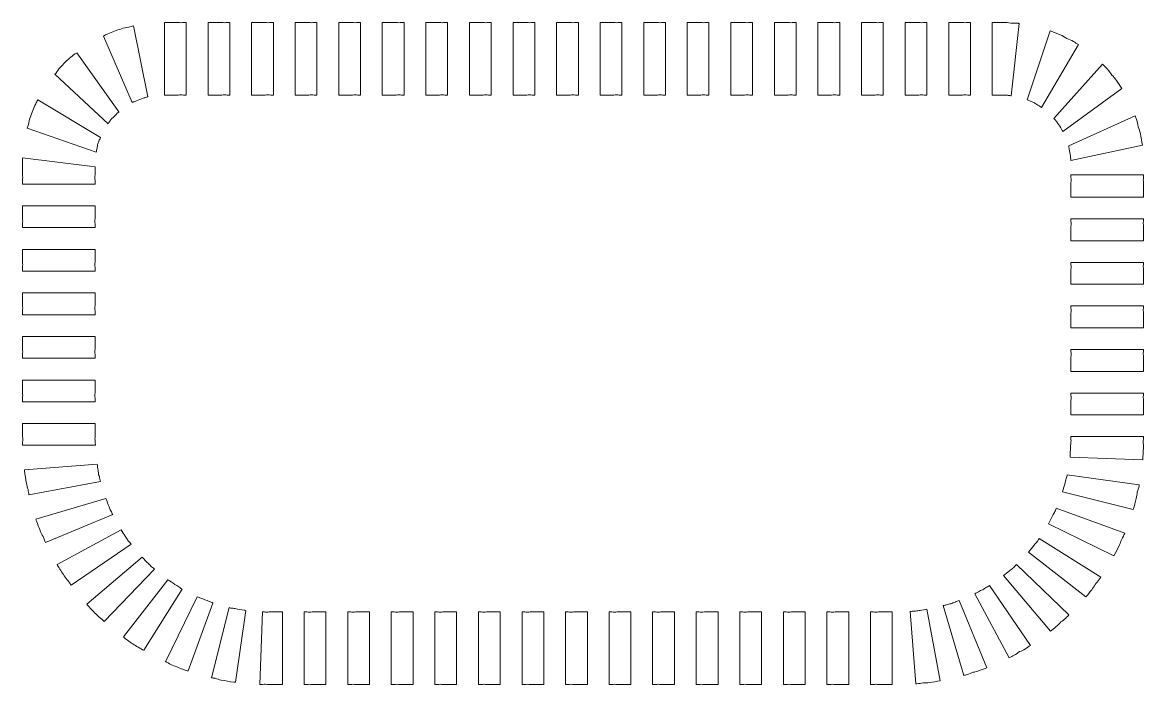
# Model space of a CAD drawing. Header units: millimetres. Extents: x 94 to 203, y 178 to 242.
import ezdxf

# ---------------------------------------------------------------- set-up
doc = ezdxf.new("R2010")
doc.units = ezdxf.units.MM
doc.header["$MEASUREMENT"] = 0
doc.layers.add('Top Dimensions', color=7, linetype='Continuous', lineweight=0)

# ---------------------------------------------------------------- blocks, each defined once
blk = doc.blocks.new('Block_0')
at = {"layer": 'Top Dimensions'}
for points, knots in [([(104.82, 234.33), (104.85, 234.35), (104.88, 234.37), (104.91, 234.39), (105.02, 234.42), (105.13, 234.46), (105.24, 234.51), (105.45, 234.6), (105.66, 234.68), (105.88, 234.75), (105.99, 234.78), (106.1, 234.82), (106.2, 234.87), (106.24, 234.87), (106.28, 234.88), (106.32, 234.88), (106.32, 234.88), (104.93, 241.78), (104.93, 241.78), (104.77, 241.74), (104.62, 241.69), (104.47, 241.63), (104.24, 241.6), (104.01, 241.55), (103.77, 241.48), (103.32, 241.34), (102.87, 241.17), (102.44, 240.99), (102.3, 240.92), (102.16, 240.85), (102.03, 240.77), (102.03, 240.77), (104.82, 234.33), (104.82, 234.33)], [0, 0, 0, 0, 1, 1, 1, 2, 2, 2, 3, 3, 3, 4, 4, 4, 5, 5, 5, 6, 6, 6, 7, 7, 7, 8, 8, 8, 9, 9, 9, 10, 10, 10, 11, 11, 11, 11]), ([(107.94, 235.05), (107.94, 235.05), (107.94, 235.05), (107.95, 235.05), (107.95, 235.05), (109, 235.05), (109, 235.05), (109.18, 235.05), (109.36, 235.06), (109.53, 235.09), (109.7, 235.06), (109.87, 235.05), (110.05, 235.05), (110.05, 235.05), (110.05, 242.1), (110.05, 242.1), (109.87, 242.1), (109.7, 242.09), (109.53, 242.06), (109.36, 242.09), (109.18, 242.1), (109, 242.1), (109, 242.1), (107.95, 242.1), (107.95, 242.1), (107.94, 242.1), (107.94, 242.1), (107.94, 242.1), (107.94, 242.1), (107.94, 235.05), (107.94, 235.05)], [0, 0, 0, 0, 1, 1, 1, 2, 2, 2, 3, 3, 3, 4, 4, 4, 5, 5, 5, 6, 6, 6, 7, 7, 7, 8, 8, 8, 9, 9, 9, 10, 10, 10, 10]), ([(112.16, 235.05), (112.16, 235.05), (112.17, 235.05), (112.17, 235.05), (112.17, 235.05), (113.22, 235.05), (113.22, 235.05), (113.4, 235.05), (113.58, 235.06), (113.75, 235.09), (113.92, 235.06), (114.1, 235.05), (114.27, 235.05), (114.27, 235.05), (114.27, 242.1), (114.27, 242.1), (114.1, 242.1), (113.92, 242.09), (113.75, 242.06), (113.58, 242.09), (113.4, 242.1), (113.22, 242.1), (113.22, 242.1), (112.17, 242.1), (112.17, 242.1), (112.17, 242.1), (112.16, 242.1), (112.16, 242.1), (112.16, 242.1), (112.16, 235.05), (112.16, 235.05)], [0, 0, 0, 0, 1, 1, 1, 2, 2, 2, 3, 3, 3, 4, 4, 4, 5, 5, 5, 6, 6, 6, 7, 7, 7, 8, 8, 8, 9, 9, 9, 10, 10, 10, 10]), ([(116.38, 235.05), (116.39, 235.05), (116.39, 235.05), (116.39, 235.05), (116.39, 235.05), (117.44, 235.05), (117.44, 235.05), (117.62, 235.05), (117.8, 235.06), (117.97, 235.09), (118.14, 235.06), (118.32, 235.05), (118.5, 235.05), (118.5, 235.05), (118.5, 242.1), (118.5, 242.1), (118.32, 242.1), (118.14, 242.09), (117.97, 242.06), (117.8, 242.09), (117.62, 242.1), (117.44, 242.1), (117.44, 242.1), (116.39, 242.1), (116.39, 242.1), (116.39, 242.1), (116.39, 242.1), (116.38, 242.1), (116.38, 242.1), (116.38, 235.05), (116.38, 235.05)], [0, 0, 0, 0, 1, 1, 1, 2, 2, 2, 3, 3, 3, 4, 4, 4, 5, 5, 5, 6, 6, 6, 7, 7, 7, 8, 8, 8, 9, 9, 9, 10, 10, 10, 10]), ([(120.61, 235.05), (120.61, 235.05), (120.61, 235.05), (120.61, 235.05), (120.61, 235.05), (121.67, 235.05), (121.67, 235.05), (121.85, 235.05), (122.02, 235.06), (122.19, 235.09), (122.36, 235.06), (122.54, 235.05), (122.72, 235.05), (122.72, 235.05), (122.72, 242.1), (122.72, 242.1), (122.54, 242.1), (122.36, 242.09), (122.19, 242.06), (122.02, 242.09), (121.85, 242.1), (121.67, 242.1), (121.67, 242.1), (120.61, 242.1), (120.61, 242.1), (120.61, 242.1), (120.61, 242.1), (120.61, 242.1), (120.61, 242.1), (120.61, 235.05), (120.61, 235.05)], [0, 0, 0, 0, 1, 1, 1, 2, 2, 2, 3, 3, 3, 4, 4, 4, 5, 5, 5, 6, 6, 6, 7, 7, 7, 8, 8, 8, 9, 9, 9, 10, 10, 10, 10]), ([(124.83, 235.05), (124.83, 235.05), (124.83, 235.05), (124.83, 235.05), (124.83, 235.05), (125.89, 235.05), (125.89, 235.05), (126.07, 235.05), (126.24, 235.06), (126.42, 235.09), (126.59, 235.06), (126.76, 235.05), (126.94, 235.05), (126.94, 235.05), (126.94, 242.1), (126.94, 242.1), (126.76, 242.1), (126.59, 242.09), (126.42, 242.06), (126.24, 242.09), (126.07, 242.1), (125.89, 242.1), (125.89, 242.1), (124.83, 242.1), (124.83, 242.1), (124.83, 242.1), (124.83, 242.1), (124.83, 242.1), (124.83, 242.1), (124.83, 235.05), (124.83, 235.05)], [0, 0, 0, 0, 1, 1, 1, 2, 2, 2, 3, 3, 3, 4, 4, 4, 5, 5, 5, 6, 6, 6, 7, 7, 7, 8, 8, 8, 9, 9, 9, 10, 10, 10, 10]), ([(129.05, 235.05), (129.05, 235.05), (129.05, 235.05), (129.06, 235.05), (129.06, 235.05), (130.11, 235.05), (130.11, 235.05), (130.29, 235.05), (130.47, 235.06), (130.64, 235.09), (130.81, 235.06), (130.98, 235.05), (131.16, 235.05), (131.16, 235.05), (131.16, 242.1), (131.16, 242.1), (130.98, 242.1), (130.81, 242.09), (130.64, 242.06), (130.47, 242.09), (130.29, 242.1), (130.11, 242.1), (130.11, 242.1), (129.06, 242.1), (129.06, 242.1), (129.05, 242.1), (129.05, 242.1), (129.05, 242.1), (129.05, 242.1), (129.05, 235.05), (129.05, 235.05)], [0, 0, 0, 0, 1, 1, 1, 2, 2, 2, 3, 3, 3, 4, 4, 4, 5, 5, 5, 6, 6, 6, 7, 7, 7, 8, 8, 8, 9, 9, 9, 10, 10, 10, 10]), ([(133.27, 235.05), (133.27, 235.05), (133.28, 235.05), (133.28, 235.05), (133.28, 235.05), (134.33, 235.05), (134.33, 235.05), (134.51, 235.05), (134.69, 235.06), (134.86, 235.09), (135.03, 235.06), (135.21, 235.05), (135.38, 235.05), (135.38, 235.05), (135.38, 242.1), (135.38, 242.1), (135.21, 242.1), (135.03, 242.09), (134.86, 242.06), (134.69, 242.09), (134.51, 242.1), (134.33, 242.1), (134.33, 242.1), (133.28, 242.1), (133.28, 242.1), (133.28, 242.1), (133.27, 242.1), (133.27, 242.1), (133.27, 242.1), (133.27, 235.05), (133.27, 235.05)], [0, 0, 0, 0, 1, 1, 1, 2, 2, 2, 3, 3, 3, 4, 4, 4, 5, 5, 5, 6, 6, 6, 7, 7, 7, 8, 8, 8, 9, 9, 9, 10, 10, 10, 10]), ([(137.49, 235.05), (137.5, 235.05), (137.5, 235.05), (137.5, 235.05), (137.5, 235.05), (138.55, 235.05), (138.55, 235.05), (138.73, 235.05), (138.91, 235.06), (139.08, 235.09), (139.25, 235.06), (139.43, 235.05), (139.61, 235.05), (139.61, 235.05), (139.61, 242.1), (139.61, 242.1), (139.43, 242.1), (139.25, 242.09), (139.08, 242.06), (138.91, 242.09), (138.73, 242.1), (138.55, 242.1), (138.55, 242.1), (137.5, 242.1), (137.5, 242.1), (137.5, 242.1), (137.5, 242.1), (137.49, 242.1), (137.49, 242.1), (137.49, 235.05), (137.49, 235.05)], [0, 0, 0, 0, 1, 1, 1, 2, 2, 2, 3, 3, 3, 4, 4, 4, 5, 5, 5, 6, 6, 6, 7, 7, 7, 8, 8, 8, 9, 9, 9, 10, 10, 10, 10]), ([(141.72, 235.05), (141.72, 235.05), (141.72, 235.05), (141.72, 235.05), (141.72, 235.05), (142.78, 235.05), (142.78, 235.05), (142.96, 235.05), (143.13, 235.06), (143.3, 235.09), (143.47, 235.06), (143.65, 235.05), (143.83, 235.05), (143.83, 235.05), (143.83, 242.1), (143.83, 242.1), (143.65, 242.1), (143.47, 242.09), (143.3, 242.06), (143.13, 242.09), (142.96, 242.1), (142.78, 242.1), (142.78, 242.1), (141.72, 242.1), (141.72, 242.1), (141.72, 242.1), (141.72, 242.1), (141.72, 242.1), (141.72, 242.1), (141.72, 235.05), (141.72, 235.05)], [0, 0, 0, 0, 1, 1, 1, 2, 2, 2, 3, 3, 3, 4, 4, 4, 5, 5, 5, 6, 6, 6, 7, 7, 7, 8, 8, 8, 9, 9, 9, 10, 10, 10, 10]), ([(145.94, 235.05), (145.94, 235.05), (145.94, 235.05), (145.94, 235.05), (145.94, 235.05), (147, 235.05), (147, 235.05), (147.18, 235.05), (147.35, 235.06), (147.53, 235.09), (147.7, 235.06), (147.87, 235.05), (148.05, 235.05), (148.05, 235.05), (148.05, 242.1), (148.05, 242.1), (147.87, 242.1), (147.7, 242.09), (147.53, 242.06), (147.35, 242.09), (147.18, 242.1), (147, 242.1), (147, 242.1), (145.94, 242.1), (145.94, 242.1), (145.94, 242.1), (145.94, 242.1), (145.94, 242.1), (145.94, 242.1), (145.94, 235.05), (145.94, 235.05)], [0, 0, 0, 0, 1, 1, 1, 2, 2, 2, 3, 3, 3, 4, 4, 4, 5, 5, 5, 6, 6, 6, 7, 7, 7, 8, 8, 8, 9, 9, 9, 10, 10, 10, 10]), ([(150.16, 235.05), (150.16, 235.05), (150.16, 235.05), (150.16, 235.05), (150.16, 235.05), (151.22, 235.05), (151.22, 235.05), (151.4, 235.05), (151.58, 235.06), (151.75, 235.09), (151.92, 235.06), (152.09, 235.05), (152.27, 235.05), (152.27, 235.05), (152.27, 242.1), (152.27, 242.1), (152.09, 242.1), (151.92, 242.09), (151.75, 242.06), (151.58, 242.09), (151.4, 242.1), (151.22, 242.1), (151.22, 242.1), (150.16, 242.1), (150.16, 242.1), (150.16, 242.1), (150.16, 242.1), (150.16, 242.1), (150.16, 242.1), (150.16, 235.05), (150.16, 235.05)], [0, 0, 0, 0, 1, 1, 1, 2, 2, 2, 3, 3, 3, 4, 4, 4, 5, 5, 5, 6, 6, 6, 7, 7, 7, 8, 8, 8, 9, 9, 9, 10, 10, 10, 10]), ([(154.38, 235.05), (154.38, 235.05), (154.39, 235.05), (154.39, 235.05), (154.39, 235.05), (155.44, 235.05), (155.44, 235.05), (155.62, 235.05), (155.8, 235.06), (155.97, 235.09), (156.14, 235.06), (156.32, 235.05), (156.49, 235.05), (156.49, 235.05), (156.49, 242.1), (156.49, 242.1), (156.32, 242.1), (156.14, 242.09), (155.97, 242.06), (155.8, 242.09), (155.62, 242.1), (155.44, 242.1), (155.44, 242.1), (154.39, 242.1), (154.39, 242.1), (154.39, 242.1), (154.38, 242.1), (154.38, 242.1), (154.38, 242.1), (154.38, 235.05), (154.38, 235.05)], [0, 0, 0, 0, 1, 1, 1, 2, 2, 2, 3, 3, 3, 4, 4, 4, 5, 5, 5, 6, 6, 6, 7, 7, 7, 8, 8, 8, 9, 9, 9, 10, 10, 10, 10]), ([(158.6, 235.05), (158.61, 235.05), (158.61, 235.05), (158.61, 235.05), (158.61, 235.05), (159.66, 235.05), (159.66, 235.05), (159.84, 235.05), (160.02, 235.06), (160.19, 235.09), (160.36, 235.06), (160.54, 235.05), (160.71, 235.05), (160.71, 235.05), (160.71, 242.1), (160.71, 242.1), (160.54, 242.1), (160.36, 242.09), (160.19, 242.06), (160.02, 242.09), (159.84, 242.1), (159.66, 242.1), (159.66, 242.1), (158.61, 242.1), (158.61, 242.1), (158.61, 242.1), (158.61, 242.1), (158.6, 242.1), (158.6, 242.1), (158.6, 235.05), (158.6, 235.05)], [0, 0, 0, 0, 1, 1, 1, 2, 2, 2, 3, 3, 3, 4, 4, 4, 5, 5, 5, 6, 6, 6, 7, 7, 7, 8, 8, 8, 9, 9, 9, 10, 10, 10, 10]), ([(162.83, 235.05), (162.83, 235.05), (162.83, 235.05), (162.83, 235.05), (162.83, 235.05), (163.89, 235.05), (163.89, 235.05), (164.07, 235.05), (164.24, 235.06), (164.41, 235.09), (164.58, 235.06), (164.76, 235.05), (164.94, 235.05), (164.94, 235.05), (164.94, 242.1), (164.94, 242.1), (164.76, 242.1), (164.58, 242.09), (164.41, 242.06), (164.24, 242.09), (164.07, 242.1), (163.89, 242.1), (163.89, 242.1), (162.83, 242.1), (162.83, 242.1), (162.83, 242.1), (162.83, 242.1), (162.83, 242.1), (162.83, 242.1), (162.83, 235.05), (162.83, 235.05)], [0, 0, 0, 0, 1, 1, 1, 2, 2, 2, 3, 3, 3, 4, 4, 4, 5, 5, 5, 6, 6, 6, 7, 7, 7, 8, 8, 8, 9, 9, 9, 10, 10, 10, 10]), ([(167.05, 235.05), (167.05, 235.05), (167.05, 235.05), (167.05, 235.05), (167.05, 235.05), (168.11, 235.05), (168.11, 235.05), (168.29, 235.05), (168.46, 235.06), (168.64, 235.09), (168.81, 235.06), (168.98, 235.05), (169.16, 235.05), (169.16, 235.05), (169.16, 242.1), (169.16, 242.1), (168.98, 242.1), (168.81, 242.09), (168.64, 242.06), (168.46, 242.09), (168.29, 242.1), (168.11, 242.1), (168.11, 242.1), (167.05, 242.1), (167.05, 242.1), (167.05, 242.1), (167.05, 242.1), (167.05, 242.1), (167.05, 242.1), (167.05, 235.05), (167.05, 235.05)], [0, 0, 0, 0, 1, 1, 1, 2, 2, 2, 3, 3, 3, 4, 4, 4, 5, 5, 5, 6, 6, 6, 7, 7, 7, 8, 8, 8, 9, 9, 9, 10, 10, 10, 10]), ([(171.27, 235.05), (171.27, 235.05), (171.27, 235.05), (171.27, 235.05), (171.27, 235.05), (172.33, 235.05), (172.33, 235.05), (172.51, 235.05), (172.69, 235.06), (172.86, 235.09), (173.03, 235.06), (173.2, 235.05), (173.38, 235.05), (173.38, 235.05), (173.38, 242.1), (173.38, 242.1), (173.2, 242.1), (173.03, 242.09), (172.86, 242.06), (172.69, 242.09), (172.51, 242.1), (172.33, 242.1), (172.33, 242.1), (171.27, 242.1), (171.27, 242.1), (171.27, 242.1), (171.27, 242.1), (171.27, 242.1), (171.27, 242.1), (171.27, 235.05), (171.27, 235.05)], [0, 0, 0, 0, 1, 1, 1, 2, 2, 2, 3, 3, 3, 4, 4, 4, 5, 5, 5, 6, 6, 6, 7, 7, 7, 8, 8, 8, 9, 9, 9, 10, 10, 10, 10]), ([(175.49, 235.05), (175.49, 235.05), (175.49, 235.05), (175.5, 235.05), (175.5, 235.05), (176.55, 235.05), (176.55, 235.05), (176.73, 235.05), (176.91, 235.06), (177.08, 235.09), (177.25, 235.06), (177.42, 235.05), (177.6, 235.05), (177.6, 235.05), (177.6, 242.1), (177.6, 242.1), (177.42, 242.1), (177.25, 242.09), (177.08, 242.06), (176.91, 242.09), (176.73, 242.1), (176.55, 242.1), (176.55, 242.1), (175.5, 242.1), (175.5, 242.1), (175.49, 242.1), (175.49, 242.1), (175.49, 242.1), (175.49, 242.1), (175.49, 235.05), (175.49, 235.05)], [0, 0, 0, 0, 1, 1, 1, 2, 2, 2, 3, 3, 3, 4, 4, 4, 5, 5, 5, 6, 6, 6, 7, 7, 7, 8, 8, 8, 9, 9, 9, 10, 10, 10, 10]), ([(179.71, 235.05), (179.72, 235.05), (179.72, 235.05), (179.72, 235.05), (179.72, 235.05), (180.77, 235.05), (180.77, 235.05), (180.95, 235.05), (181.13, 235.06), (181.3, 235.09), (181.47, 235.06), (181.65, 235.05), (181.82, 235.05), (181.82, 235.05), (181.82, 242.1), (181.82, 242.1), (181.65, 242.1), (181.47, 242.09), (181.3, 242.06), (181.13, 242.09), (180.95, 242.1), (180.77, 242.1), (180.77, 242.1), (179.72, 242.1), (179.72, 242.1), (179.72, 242.1), (179.72, 242.1), (179.71, 242.1), (179.71, 242.1), (179.71, 235.05), (179.71, 235.05)], [0, 0, 0, 0, 1, 1, 1, 2, 2, 2, 3, 3, 3, 4, 4, 4, 5, 5, 5, 6, 6, 6, 7, 7, 7, 8, 8, 8, 9, 9, 9, 10, 10, 10, 10]), ([(183.94, 235.05), (183.94, 235.05), (183.94, 235.05), (183.94, 235.05), (183.94, 235.05), (185, 235.05), (185, 235.05), (185.18, 235.05), (185.35, 235.06), (185.52, 235.09), (185.69, 235.06), (185.87, 235.05), (186.05, 235.05), (186.05, 235.05), (186.05, 242.1), (186.05, 242.1), (185.87, 242.1), (185.69, 242.09), (185.52, 242.06), (185.35, 242.09), (185.18, 242.1), (185, 242.1), (185, 242.1), (183.94, 242.1), (183.94, 242.1), (183.94, 242.1), (183.94, 242.1), (183.94, 242.1), (183.94, 242.1), (183.94, 235.05), (183.94, 235.05)], [0, 0, 0, 0, 1, 1, 1, 2, 2, 2, 3, 3, 3, 4, 4, 4, 5, 5, 5, 6, 6, 6, 7, 7, 7, 8, 8, 8, 9, 9, 9, 10, 10, 10, 10]), ([(188.16, 242.1), (188.16, 242.1), (188.16, 235.05), (188.16, 235.05), (188.16, 235.05), (188.16, 235.05), (188.16, 235.05), (188.16, 235.05), (189.19, 235.05), (189.19, 235.05), (189.31, 235.05), (189.43, 235.05), (189.54, 235.06), (189.65, 235.04), (189.77, 235.02), (189.88, 235.01), (189.92, 235), (189.96, 234.99), (190, 234.99), (190, 234.99), (190.78, 242), (190.78, 242), (190.74, 242.01), (190.7, 242.01), (190.66, 242.02), (190.42, 242.05), (190.18, 242.05), (189.95, 242.03), (189.72, 242.07), (189.48, 242.1), (189.24, 242.1), (189.24, 242.1), (188.16, 242.1), (188.16, 242.1), (188.16, 242.1), (188.16, 242.1), (188.16, 242.1)], [0, 0, 0, 0, 1, 1, 1, 2, 2, 2, 3, 3, 3, 4, 4, 4, 5, 5, 5, 6, 6, 6, 7, 7, 7, 8, 8, 8, 9, 9, 9, 10, 10, 10, 11, 11, 11, 12, 12, 12, 12]), ([(191.86, 234.47), (191.97, 234.42), (192.08, 234.38), (192.18, 234.34), (192.28, 234.27), (192.37, 234.21), (192.47, 234.15), (192.64, 234.06), (192.8, 233.95), (192.95, 233.84), (192.95, 233.84), (196.51, 239.95), (196.51, 239.95), (196.35, 240.05), (196.19, 240.15), (196.03, 240.25), (195.82, 240.37), (195.6, 240.47), (195.38, 240.54), (195.19, 240.68), (194.98, 240.8), (194.76, 240.9), (194.44, 241.04), (194.1, 241.17), (193.77, 241.3), (193.77, 241.3), (191.55, 234.59), (191.55, 234.59), (191.66, 234.55), (191.76, 234.51), (191.86, 234.47)], [0, 0, 0, 0, 1, 1, 1, 2, 2, 2, 3, 3, 3, 4, 4, 4, 5, 5, 5, 6, 6, 6, 7, 7, 7, 8, 8, 8, 9, 9, 9, 10, 10, 10, 10]), ([(102.47, 232.27), (102.5, 232.31), (102.53, 232.36), (102.56, 232.4), (102.63, 232.49), (102.69, 232.59), (102.75, 232.69), (102.84, 232.76), (102.92, 232.84), (103, 232.93), (103.16, 233.1), (103.32, 233.26), (103.5, 233.41), (103.5, 233.41), (103.51, 233.42), (103.51, 233.43), (103.51, 233.43), (99.46, 239.16), (99.46, 239.16), (99.45, 239.15), (99.44, 239.14), (99.43, 239.13), (99.23, 239.02), (99.03, 238.88), (98.85, 238.72), (98.49, 238.41), (98.15, 238.08), (97.83, 237.73), (97.67, 237.55), (97.52, 237.36), (97.4, 237.16), (97.37, 237.13), (97.34, 237.1), (97.3, 237.07), (97.3, 237.07), (102.47, 232.27), (102.47, 232.27)], [0, 0, 0, 0, 1, 1, 1, 2, 2, 2, 3, 3, 3, 4, 4, 4, 5, 5, 5, 6, 6, 6, 7, 7, 7, 8, 8, 8, 9, 9, 9, 10, 10, 10, 11, 11, 11, 12, 12, 12, 12]), ([(194.32, 232.6), (194.38, 232.5), (194.44, 232.41), (194.51, 232.31), (194.64, 232.13), (194.77, 231.93), (194.88, 231.74), (194.92, 231.67), (194.97, 231.6), (195.01, 231.54), (195.01, 231.54), (200.72, 235.7), (200.72, 235.7), (200.56, 235.96), (200.39, 236.22), (200.21, 236.47), (200.07, 236.66), (199.91, 236.84), (199.74, 237), (199.62, 237.2), (199.48, 237.39), (199.32, 237.57), (199.17, 237.73), (199.02, 237.89), (198.86, 238.05), (198.86, 238.05), (194.12, 232.8), (194.12, 232.8), (194.19, 232.73), (194.25, 232.66), (194.32, 232.6)], [0, 0, 0, 0, 1, 1, 1, 2, 2, 2, 3, 3, 3, 4, 4, 4, 5, 5, 5, 6, 6, 6, 7, 7, 7, 8, 8, 8, 9, 9, 9, 10, 10, 10, 10]), ([(101.33, 229.53), (101.35, 229.66), (101.37, 229.79), (101.4, 229.92), (101.43, 230.04), (101.45, 230.15), (101.46, 230.26), (101.51, 230.37), (101.55, 230.47), (101.59, 230.58), (101.63, 230.71), (101.69, 230.82), (101.73, 230.94), (101.73, 230.94), (95.67, 234.59), (95.67, 234.59), (95.59, 234.47), (95.52, 234.34), (95.46, 234.21), (95.26, 233.78), (95.08, 233.34), (94.92, 232.89), (94.84, 232.66), (94.79, 232.43), (94.76, 232.2), (94.71, 232.08), (94.66, 231.97), (94.62, 231.84), (94.62, 231.84), (101.33, 229.53), (101.33, 229.53)], [0, 0, 0, 0, 1, 1, 1, 2, 2, 2, 3, 3, 3, 4, 4, 4, 5, 5, 5, 6, 6, 6, 7, 7, 7, 8, 8, 8, 9, 9, 9, 10, 10, 10, 10]), ([(195.62, 229.82), (195.67, 229.6), (195.71, 229.37), (195.73, 229.14), (195.75, 229.03), (195.76, 228.91), (195.79, 228.8), (195.78, 228.77), (195.79, 228.74), (195.78, 228.72), (195.78, 228.72), (202.71, 230.21), (202.71, 230.21), (202.66, 230.58), (202.6, 230.95), (202.52, 231.31), (202.47, 231.55), (202.4, 231.77), (202.3, 231.99), (202.27, 232.22), (202.22, 232.45), (202.15, 232.68), (202.11, 232.8), (202.06, 232.92), (202.02, 233.05), (202.02, 233.05), (195.57, 230.15), (195.57, 230.15), (195.58, 230.04), (195.6, 229.93), (195.62, 229.82)], [0, 0, 0, 0, 1, 1, 1, 2, 2, 2, 3, 3, 3, 4, 4, 4, 5, 5, 5, 6, 6, 6, 7, 7, 7, 8, 8, 8, 9, 9, 9, 10, 10, 10, 10]), ([(94.17, 226.43), (94.17, 226.43), (101.23, 226.43), (101.23, 226.43), (101.23, 226.43), (101.23, 226.52), (101.23, 226.52), (101.23, 226.7), (101.21, 226.88), (101.19, 227.05), (101.21, 227.22), (101.23, 227.4), (101.23, 227.58), (101.23, 227.58), (101.23, 228.11), (101.23, 228.11), (101.23, 228.11), (94.19, 228.98), (94.19, 228.98), (94.19, 228.89), (94.18, 228.8), (94.18, 228.71), (94.17, 228.61), (94.17, 228.51), (94.17, 228.41), (94.17, 228.41), (94.17, 227.58), (94.17, 227.58), (94.17, 227.4), (94.19, 227.22), (94.21, 227.05), (94.19, 226.88), (94.17, 226.7), (94.17, 226.52), (94.17, 226.52), (94.17, 226.43), (94.17, 226.43)], [0, 0, 0, 0, 1, 1, 1, 2, 2, 2, 3, 3, 3, 4, 4, 4, 5, 5, 5, 6, 6, 6, 7, 7, 7, 8, 8, 8, 9, 9, 9, 10, 10, 10, 11, 11, 11, 12, 12, 12, 12]), ([(195.77, 227.33), (195.77, 227.16), (195.79, 226.99), (195.81, 226.83), (195.79, 226.66), (195.77, 226.48), (195.77, 226.3), (195.77, 226.3), (195.77, 225.25), (195.77, 225.25), (195.77, 225.22), (195.77, 225.19), (195.78, 225.16), (195.78, 225.16), (202.82, 225.16), (202.82, 225.16), (202.83, 225.19), (202.83, 225.22), (202.83, 225.25), (202.83, 225.25), (202.83, 226.3), (202.83, 226.3), (202.83, 226.48), (202.81, 226.66), (202.79, 226.83), (202.81, 226.99), (202.83, 227.16), (202.83, 227.33), (202.83, 227.33), (195.77, 227.33), (195.77, 227.33)], [0, 0, 0, 0, 1, 1, 1, 2, 2, 2, 3, 3, 3, 4, 4, 4, 5, 5, 5, 6, 6, 6, 7, 7, 7, 8, 8, 8, 9, 9, 9, 10, 10, 10, 10]), ([(94.17, 222.21), (94.17, 222.21), (101.23, 222.21), (101.23, 222.21), (101.23, 222.21), (101.23, 222.3), (101.23, 222.3), (101.23, 222.48), (101.21, 222.66), (101.19, 222.83), (101.21, 223), (101.23, 223.18), (101.23, 223.36), (101.23, 223.36), (101.23, 224.32), (101.23, 224.32), (101.23, 224.32), (94.17, 224.32), (94.17, 224.32), (94.17, 224.32), (94.17, 223.36), (94.17, 223.36), (94.17, 223.18), (94.19, 223), (94.21, 222.83), (94.19, 222.66), (94.17, 222.48), (94.17, 222.3), (94.17, 222.3), (94.17, 222.21), (94.17, 222.21)], [0, 0, 0, 0, 1, 1, 1, 2, 2, 2, 3, 3, 3, 4, 4, 4, 5, 5, 5, 6, 6, 6, 7, 7, 7, 8, 8, 8, 9, 9, 9, 10, 10, 10, 10]), ([(195.78, 223.05), (195.78, 222.9), (195.79, 222.75), (195.81, 222.61), (195.79, 222.44), (195.77, 222.26), (195.77, 222.08), (195.77, 222.08), (195.77, 221.03), (195.77, 221.03), (195.77, 221), (195.77, 220.97), (195.78, 220.94), (195.78, 220.94), (202.82, 220.94), (202.82, 220.94), (202.83, 220.97), (202.83, 221), (202.83, 221.03), (202.83, 221.03), (202.83, 222.08), (202.83, 222.08), (202.83, 222.26), (202.81, 222.44), (202.79, 222.61), (202.81, 222.75), (202.82, 222.9), (202.82, 223.05), (202.82, 223.05), (195.78, 223.05), (195.78, 223.05)], [0, 0, 0, 0, 1, 1, 1, 2, 2, 2, 3, 3, 3, 4, 4, 4, 5, 5, 5, 6, 6, 6, 7, 7, 7, 8, 8, 8, 9, 9, 9, 10, 10, 10, 10]), ([(94.17, 217.99), (94.17, 217.99), (101.23, 217.99), (101.23, 217.99), (101.23, 217.99), (101.23, 218.08), (101.23, 218.08), (101.23, 218.26), (101.21, 218.43), (101.19, 218.61), (101.21, 218.78), (101.23, 218.96), (101.23, 219.13), (101.23, 219.13), (101.23, 220.1), (101.23, 220.1), (101.23, 220.1), (94.17, 220.1), (94.17, 220.1), (94.17, 220.1), (94.17, 219.13), (94.17, 219.13), (94.17, 218.96), (94.19, 218.78), (94.21, 218.61), (94.19, 218.43), (94.17, 218.26), (94.17, 218.08), (94.17, 218.08), (94.17, 217.99), (94.17, 217.99)], [0, 0, 0, 0, 1, 1, 1, 2, 2, 2, 3, 3, 3, 4, 4, 4, 5, 5, 5, 6, 6, 6, 7, 7, 7, 8, 8, 8, 9, 9, 9, 10, 10, 10, 10]), ([(195.78, 218.83), (195.78, 218.68), (195.79, 218.53), (195.81, 218.39), (195.79, 218.22), (195.77, 218.04), (195.77, 217.86), (195.77, 217.86), (195.77, 216.8), (195.77, 216.8), (195.77, 216.77), (195.77, 216.75), (195.78, 216.72), (195.78, 216.72), (202.82, 216.72), (202.82, 216.72), (202.83, 216.75), (202.83, 216.77), (202.83, 216.8), (202.83, 216.8), (202.83, 217.86), (202.83, 217.86), (202.83, 218.04), (202.81, 218.22), (202.79, 218.39), (202.81, 218.53), (202.82, 218.68), (202.82, 218.83), (202.82, 218.83), (195.78, 218.83), (195.78, 218.83)], [0, 0, 0, 0, 1, 1, 1, 2, 2, 2, 3, 3, 3, 4, 4, 4, 5, 5, 5, 6, 6, 6, 7, 7, 7, 8, 8, 8, 9, 9, 9, 10, 10, 10, 10]), ([(94.17, 213.76), (94.17, 213.76), (101.23, 213.76), (101.23, 213.76), (101.23, 213.76), (101.23, 213.86), (101.23, 213.86), (101.23, 214.04), (101.21, 214.21), (101.19, 214.38), (101.21, 214.56), (101.23, 214.73), (101.23, 214.91), (101.23, 214.91), (101.23, 215.88), (101.23, 215.88), (101.23, 215.88), (94.17, 215.88), (94.17, 215.88), (94.17, 215.88), (94.17, 214.91), (94.17, 214.91), (94.17, 214.73), (94.19, 214.56), (94.21, 214.38), (94.19, 214.21), (94.17, 214.04), (94.17, 213.86), (94.17, 213.86), (94.17, 213.76), (94.17, 213.76)], [0, 0, 0, 0, 1, 1, 1, 2, 2, 2, 3, 3, 3, 4, 4, 4, 5, 5, 5, 6, 6, 6, 7, 7, 7, 8, 8, 8, 9, 9, 9, 10, 10, 10, 10]), ([(195.78, 214.61), (195.78, 214.46), (195.79, 214.31), (195.81, 214.17), (195.79, 213.99), (195.77, 213.82), (195.77, 213.64), (195.77, 213.64), (195.77, 212.58), (195.77, 212.58), (195.77, 212.55), (195.77, 212.52), (195.78, 212.49), (195.78, 212.49), (202.82, 212.49), (202.82, 212.49), (202.83, 212.52), (202.83, 212.55), (202.83, 212.58), (202.83, 212.58), (202.83, 213.64), (202.83, 213.64), (202.83, 213.82), (202.81, 213.99), (202.79, 214.17), (202.81, 214.31), (202.82, 214.46), (202.82, 214.61), (202.82, 214.61), (195.78, 214.61), (195.78, 214.61)], [0, 0, 0, 0, 1, 1, 1, 2, 2, 2, 3, 3, 3, 4, 4, 4, 5, 5, 5, 6, 6, 6, 7, 7, 7, 8, 8, 8, 9, 9, 9, 10, 10, 10, 10]), ([(94.17, 209.54), (94.17, 209.54), (101.23, 209.54), (101.23, 209.54), (101.23, 209.54), (101.23, 209.64), (101.23, 209.64), (101.23, 209.81), (101.21, 209.99), (101.19, 210.16), (101.21, 210.34), (101.23, 210.51), (101.23, 210.69), (101.23, 210.69), (101.23, 211.65), (101.23, 211.65), (101.23, 211.65), (94.17, 211.65), (94.17, 211.65), (94.17, 211.65), (94.17, 210.69), (94.17, 210.69), (94.17, 210.51), (94.19, 210.34), (94.21, 210.16), (94.19, 209.99), (94.17, 209.81), (94.17, 209.64), (94.17, 209.64), (94.17, 209.54), (94.17, 209.54)], [0, 0, 0, 0, 1, 1, 1, 2, 2, 2, 3, 3, 3, 4, 4, 4, 5, 5, 5, 6, 6, 6, 7, 7, 7, 8, 8, 8, 9, 9, 9, 10, 10, 10, 10]), ([(195.78, 210.38), (195.78, 210.23), (195.79, 210.09), (195.81, 209.94), (195.79, 209.77), (195.77, 209.6), (195.77, 209.42), (195.77, 209.42), (195.77, 208.36), (195.77, 208.36), (195.77, 208.33), (195.77, 208.3), (195.78, 208.27), (195.78, 208.27), (202.82, 208.27), (202.82, 208.27), (202.83, 208.3), (202.83, 208.33), (202.83, 208.36), (202.83, 208.36), (202.83, 209.42), (202.83, 209.42), (202.83, 209.6), (202.81, 209.77), (202.79, 209.94), (202.81, 210.09), (202.82, 210.23), (202.82, 210.38), (202.82, 210.38), (195.78, 210.38), (195.78, 210.38)], [0, 0, 0, 0, 1, 1, 1, 2, 2, 2, 3, 3, 3, 4, 4, 4, 5, 5, 5, 6, 6, 6, 7, 7, 7, 8, 8, 8, 9, 9, 9, 10, 10, 10, 10]), ([(94.17, 205.32), (94.17, 205.32), (101.23, 205.32), (101.23, 205.32), (101.23, 205.32), (101.23, 205.41), (101.23, 205.41), (101.23, 205.59), (101.21, 205.77), (101.19, 205.94), (101.21, 206.11), (101.23, 206.29), (101.23, 206.47), (101.23, 206.47), (101.23, 207.43), (101.23, 207.43), (101.23, 207.43), (94.17, 207.43), (94.17, 207.43), (94.17, 207.43), (94.17, 206.47), (94.17, 206.47), (94.17, 206.29), (94.19, 206.11), (94.21, 205.94), (94.19, 205.77), (94.17, 205.59), (94.17, 205.41), (94.17, 205.41), (94.17, 205.32), (94.17, 205.32)], [0, 0, 0, 0, 1, 1, 1, 2, 2, 2, 3, 3, 3, 4, 4, 4, 5, 5, 5, 6, 6, 6, 7, 7, 7, 8, 8, 8, 9, 9, 9, 10, 10, 10, 10]), ([(195.78, 206.16), (195.78, 206.01), (195.79, 205.87), (195.81, 205.72), (195.79, 205.55), (195.77, 205.37), (195.77, 205.19), (195.77, 205.19), (195.77, 204.14), (195.77, 204.14), (195.77, 204.11), (195.77, 204.08), (195.78, 204.05), (195.78, 204.05), (202.82, 204.05), (202.82, 204.05), (202.83, 204.08), (202.83, 204.11), (202.83, 204.14), (202.83, 204.14), (202.83, 205.19), (202.83, 205.19), (202.83, 205.37), (202.81, 205.55), (202.79, 205.72), (202.81, 205.87), (202.82, 206.01), (202.82, 206.16), (202.82, 206.16), (195.78, 206.16), (195.78, 206.16)], [0, 0, 0, 0, 1, 1, 1, 2, 2, 2, 3, 3, 3, 4, 4, 4, 5, 5, 5, 6, 6, 6, 7, 7, 7, 8, 8, 8, 9, 9, 9, 10, 10, 10, 10]), ([(101.24, 201.1), (101.24, 201.16), (101.24, 201.22), (101.23, 201.29), (101.23, 201.44), (101.22, 201.59), (101.19, 201.74), (101.22, 201.91), (101.23, 202.08), (101.23, 202.25), (101.23, 202.25), (101.23, 203.21), (101.23, 203.21), (101.23, 203.21), (94.17, 203.21), (94.17, 203.21), (94.17, 203.21), (94.17, 202.25), (94.17, 202.25), (94.17, 202.06), (94.19, 201.87), (94.22, 201.69), (94.19, 201.5), (94.18, 201.3), (94.18, 201.1), (94.18, 201.1), (101.24, 201.1), (101.24, 201.1)], [0, 0, 0, 0, 1, 1, 1, 2, 2, 2, 3, 3, 3, 4, 4, 4, 5, 5, 5, 6, 6, 6, 7, 7, 7, 8, 8, 8, 9, 9, 9, 9]), ([(195.78, 201.94), (195.78, 201.81), (195.79, 201.68), (195.8, 201.55), (195.78, 201.4), (195.77, 201.25), (195.76, 201.1), (195.75, 200.82), (195.73, 200.52), (195.71, 200.23), (195.7, 200.14), (195.7, 200.05), (195.7, 199.96), (195.7, 199.96), (202.74, 199.7), (202.74, 199.7), (202.77, 200.08), (202.8, 200.46), (202.81, 200.84), (202.82, 201.05), (202.81, 201.25), (202.78, 201.45), (202.81, 201.61), (202.82, 201.77), (202.82, 201.94), (202.82, 201.94), (195.78, 201.94), (195.78, 201.94)], [0, 0, 0, 0, 1, 1, 1, 2, 2, 2, 3, 3, 3, 4, 4, 4, 5, 5, 5, 6, 6, 6, 7, 7, 7, 8, 8, 8, 9, 9, 9, 9]), ([(101.68, 197.83), (101.65, 197.98), (101.61, 198.12), (101.56, 198.25), (101.55, 198.39), (101.53, 198.54), (101.51, 198.68), (101.47, 198.88), (101.44, 199.08), (101.41, 199.28), (101.41, 199.28), (94.37, 198.72), (94.37, 198.72), (94.37, 198.69), (94.37, 198.66), (94.37, 198.63), (94.43, 198.22), (94.49, 197.81), (94.57, 197.41), (94.6, 197.2), (94.66, 197), (94.73, 196.81), (94.74, 196.64), (94.77, 196.47), (94.8, 196.3), (94.8, 196.3), (101.75, 197.58), (101.75, 197.58), (101.73, 197.67), (101.7, 197.75), (101.68, 197.83)], [0, 0, 0, 0, 1, 1, 1, 2, 2, 2, 3, 3, 3, 4, 4, 4, 5, 5, 5, 6, 6, 6, 7, 7, 7, 8, 8, 8, 9, 9, 9, 10, 10, 10, 10]), ([(195.43, 198.25), (195.42, 198.19), (195.41, 198.13), (195.4, 198.07), (195.35, 197.94), (195.31, 197.8), (195.27, 197.66), (195.2, 197.38), (195.12, 197.1), (195.04, 196.82), (195.02, 196.74), (195, 196.66), (194.98, 196.59), (194.98, 196.59), (201.82, 194.88), (201.82, 194.88), (201.93, 195.23), (202.03, 195.59), (202.12, 195.95), (202.17, 196.15), (202.2, 196.36), (202.21, 196.56), (202.29, 196.75), (202.35, 196.95), (202.39, 197.16), (202.39, 197.19), (202.4, 197.23), (202.4, 197.26), (202.4, 197.26), (195.43, 198.25), (195.43, 198.25)], [0, 0, 0, 0, 1, 1, 1, 2, 2, 2, 3, 3, 3, 4, 4, 4, 5, 5, 5, 6, 6, 6, 7, 7, 7, 8, 8, 8, 9, 9, 9, 10, 10, 10, 10]), ([(102.84, 194.55), (102.78, 194.69), (102.71, 194.82), (102.63, 194.94), (102.59, 195.08), (102.54, 195.21), (102.49, 195.35), (102.41, 195.54), (102.33, 195.75), (102.26, 195.95), (102.26, 195.95), (95.48, 193.95), (95.48, 193.95), (95.5, 193.9), (95.51, 193.86), (95.52, 193.82), (95.66, 193.43), (95.81, 193.04), (95.96, 192.66), (96.04, 192.47), (96.14, 192.28), (96.25, 192.11), (96.29, 191.97), (96.34, 191.83), (96.4, 191.69), (96.4, 191.69), (102.93, 194.38), (102.93, 194.38), (102.9, 194.44), (102.87, 194.5), (102.84, 194.55)], [0, 0, 0, 0, 1, 1, 1, 2, 2, 2, 3, 3, 3, 4, 4, 4, 5, 5, 5, 6, 6, 6, 7, 7, 7, 8, 8, 8, 9, 9, 9, 10, 10, 10, 10]), ([(194.37, 194.99), (194.35, 194.92), (194.32, 194.84), (194.3, 194.77), (194.22, 194.65), (194.14, 194.52), (194.08, 194.39), (193.95, 194.13), (193.82, 193.87), (193.68, 193.61), (193.65, 193.57), (193.63, 193.52), (193.61, 193.48), (193.61, 193.48), (199.95, 190.38), (199.95, 190.38), (200.11, 190.68), (200.27, 190.99), (200.42, 191.29), (200.51, 191.48), (200.59, 191.67), (200.64, 191.87), (200.75, 192.04), (200.85, 192.22), (200.93, 192.42), (200.96, 192.47), (200.97, 192.52), (201, 192.58), (201, 192.58), (194.37, 194.99), (194.37, 194.99)], [0, 0, 0, 0, 1, 1, 1, 2, 2, 2, 3, 3, 3, 4, 4, 4, 5, 5, 5, 6, 6, 6, 7, 7, 7, 8, 8, 8, 9, 9, 9, 10, 10, 10, 10]), ([(104.65, 191.59), (104.56, 191.7), (104.46, 191.81), (104.36, 191.92), (104.3, 192.04), (104.22, 192.17), (104.14, 192.29), (104, 192.49), (103.87, 192.7), (103.74, 192.9), (103.74, 192.9), (97.53, 189.55), (97.53, 189.55), (97.57, 189.48), (97.6, 189.42), (97.64, 189.35), (97.85, 189), (98.08, 188.65), (98.31, 188.32), (98.43, 188.14), (98.56, 187.98), (98.7, 187.83), (98.76, 187.74), (98.81, 187.64), (98.88, 187.54), (98.88, 187.54), (104.7, 191.52), (104.7, 191.52), (104.68, 191.54), (104.66, 191.56), (104.65, 191.59)], [0, 0, 0, 0, 1, 1, 1, 2, 2, 2, 3, 3, 3, 4, 4, 4, 5, 5, 5, 6, 6, 6, 7, 7, 7, 8, 8, 8, 9, 9, 9, 10, 10, 10, 10]), ([(192.7, 192.05), (192.64, 191.96), (192.58, 191.86), (192.52, 191.76), (192.42, 191.66), (192.32, 191.55), (192.23, 191.43), (192.06, 191.2), (191.87, 190.98), (191.68, 190.75), (191.67, 190.75), (191.67, 190.74), (191.66, 190.74), (191.66, 190.74), (197.23, 186.4), (197.23, 186.4), (197.43, 186.63), (197.62, 186.86), (197.8, 187.09), (197.93, 187.26), (198.04, 187.43), (198.13, 187.61), (198.28, 187.76), (198.41, 187.92), (198.53, 188.09), (198.59, 188.16), (198.63, 188.24), (198.69, 188.32), (198.69, 188.32), (192.7, 192.05), (192.7, 192.05)], [0, 0, 0, 0, 1, 1, 1, 2, 2, 2, 3, 3, 3, 4, 4, 4, 5, 5, 5, 6, 6, 6, 7, 7, 7, 8, 8, 8, 9, 9, 9, 10, 10, 10, 10]), ([(106.69, 189.31), (106.6, 189.42), (106.5, 189.53), (106.39, 189.63), (106.18, 189.83), (105.98, 190.04), (105.78, 190.25), (105.78, 190.25), (100.41, 185.69), (100.41, 185.69), (100.48, 185.6), (100.55, 185.51), (100.63, 185.43), (100.91, 185.13), (101.2, 184.83), (101.5, 184.54), (101.65, 184.4), (101.82, 184.27), (101.98, 184.15), (102.02, 184.11), (102.07, 184.06), (102.11, 184.01), (102.11, 184.01), (106.98, 189.09), (106.98, 189.09), (106.88, 189.17), (106.79, 189.24), (106.69, 189.31)], [0, 0, 0, 0, 1, 1, 1, 2, 2, 2, 3, 3, 3, 4, 4, 4, 5, 5, 5, 6, 6, 6, 7, 7, 7, 8, 8, 8, 9, 9, 9, 9]), ([(190.51, 189.54), (190.49, 189.52), (190.48, 189.51), (190.47, 189.5), (190.36, 189.4), (190.26, 189.29), (190.17, 189.18), (190.05, 189.1), (189.93, 189.01), (189.82, 188.92), (189.63, 188.76), (189.44, 188.61), (189.25, 188.46), (189.25, 188.46), (193.8, 183.07), (193.8, 183.07), (194, 183.22), (194.19, 183.37), (194.37, 183.53), (194.53, 183.67), (194.68, 183.81), (194.81, 183.97), (194.98, 184.08), (195.14, 184.21), (195.29, 184.35), (195.4, 184.45), (195.5, 184.55), (195.6, 184.65), (195.6, 184.65), (190.51, 189.54), (190.51, 189.54)], [0, 0, 0, 0, 1, 1, 1, 2, 2, 2, 3, 3, 3, 4, 4, 4, 5, 5, 5, 6, 6, 6, 7, 7, 7, 8, 8, 8, 9, 9, 9, 10, 10, 10, 10]), ([(109.5, 187.24), (109.38, 187.33), (109.27, 187.41), (109.14, 187.49), (108.9, 187.64), (108.65, 187.8), (108.41, 187.97), (108.37, 188), (108.32, 188.03), (108.27, 188.06), (108.27, 188.06), (103.97, 182.52), (103.97, 182.52), (104.09, 182.4), (104.22, 182.29), (104.37, 182.19), (104.71, 181.95), (105.05, 181.72), (105.4, 181.51), (105.58, 181.39), (105.77, 181.3), (105.95, 181.22), (105.95, 181.22), (109.66, 187.16), (109.66, 187.16), (109.6, 187.18), (109.55, 187.21), (109.5, 187.24)], [0, 0, 0, 0, 1, 1, 1, 2, 2, 2, 3, 3, 3, 4, 4, 4, 5, 5, 5, 6, 6, 6, 7, 7, 7, 8, 8, 8, 9, 9, 9, 9]), ([(187.89, 187.51), (187.83, 187.47), (187.76, 187.43), (187.7, 187.39), (187.57, 187.31), (187.45, 187.23), (187.34, 187.14), (187.2, 187.09), (187.07, 187.03), (186.94, 186.96), (186.78, 186.87), (186.62, 186.79), (186.46, 186.71), (186.46, 186.71), (189.81, 180.5), (189.81, 180.5), (189.97, 180.58), (190.13, 180.66), (190.29, 180.75), (190.48, 180.85), (190.65, 180.96), (190.81, 181.09), (191, 181.16), (191.19, 181.25), (191.37, 181.36), (191.54, 181.47), (191.7, 181.58), (191.87, 181.69), (191.87, 181.69), (187.89, 187.51), (187.89, 187.51)], [0, 0, 0, 0, 1, 1, 1, 2, 2, 2, 3, 3, 3, 4, 4, 4, 5, 5, 5, 6, 6, 6, 7, 7, 7, 8, 8, 8, 9, 9, 9, 10, 10, 10, 10]), ([(112.27, 185.96), (112, 186.06), (111.72, 186.17), (111.46, 186.28), (111.34, 186.33), (111.23, 186.37), (111.11, 186.4), (111.11, 186.4), (108.05, 180.11), (108.05, 180.11), (108.08, 180.1), (108.12, 180.09), (108.15, 180.08), (108.32, 179.97), (108.51, 179.87), (108.7, 179.79), (109.08, 179.63), (109.47, 179.47), (109.86, 179.33), (109.98, 179.29), (110.11, 179.25), (110.24, 179.22), (110.24, 179.22), (112.63, 185.8), (112.63, 185.8), (112.52, 185.86), (112.4, 185.92), (112.27, 185.96)], [0, 0, 0, 0, 1, 1, 1, 2, 2, 2, 3, 3, 3, 4, 4, 4, 5, 5, 5, 6, 6, 6, 7, 7, 7, 8, 8, 8, 9, 9, 9, 9]), ([(184.96, 186.06), (184.83, 186), (184.69, 185.95), (184.56, 185.9), (184.42, 185.85), (184.28, 185.79), (184.15, 185.73), (184.01, 185.71), (183.87, 185.67), (183.73, 185.63), (183.63, 185.6), (183.52, 185.58), (183.42, 185.55), (183.42, 185.55), (185.41, 178.78), (185.41, 178.78), (185.51, 178.81), (185.62, 178.83), (185.72, 178.86), (185.92, 178.92), (186.12, 179), (186.3, 179.09), (186.5, 179.12), (186.7, 179.17), (186.9, 179.25), (187.15, 179.33), (187.4, 179.43), (187.65, 179.53), (187.65, 179.53), (184.96, 186.06), (184.96, 186.06)], [0, 0, 0, 0, 1, 1, 1, 2, 2, 2, 3, 3, 3, 4, 4, 4, 5, 5, 5, 6, 6, 6, 7, 7, 7, 8, 8, 8, 9, 9, 9, 10, 10, 10, 10]), ([(115.65, 185.12), (115.36, 185.16), (115.07, 185.21), (114.79, 185.26), (114.64, 185.29), (114.5, 185.31), (114.35, 185.32), (114.3, 185.34), (114.25, 185.35), (114.2, 185.37), (114.2, 185.37), (112.5, 178.55), (112.5, 178.55), (112.62, 178.53), (112.73, 178.52), (112.84, 178.51), (113.03, 178.44), (113.23, 178.38), (113.44, 178.34), (113.84, 178.26), (114.25, 178.19), (114.66, 178.13), (114.71, 178.12), (114.77, 178.12), (114.82, 178.12), (114.82, 178.12), (115.81, 185.09), (115.81, 185.09), (115.75, 185.1), (115.7, 185.11), (115.65, 185.12)], [0, 0, 0, 0, 1, 1, 1, 2, 2, 2, 3, 3, 3, 4, 4, 4, 5, 5, 5, 6, 6, 6, 7, 7, 7, 8, 8, 8, 9, 9, 9, 10, 10, 10, 10]), ([(119.37, 184.95), (119.37, 184.95), (119.37, 184.95), (119.36, 184.95), (119.36, 184.95), (118.31, 184.95), (118.31, 184.95), (118.15, 184.95), (117.99, 184.94), (117.83, 184.92), (117.7, 184.94), (117.56, 184.95), (117.43, 184.96), (117.43, 184.96), (117.17, 177.91), (117.17, 177.91), (117.36, 177.91), (117.55, 177.92), (117.74, 177.94), (117.92, 177.91), (118.11, 177.9), (118.31, 177.9), (118.31, 177.9), (119.36, 177.9), (119.36, 177.9), (119.37, 177.9), (119.37, 177.9), (119.37, 177.9), (119.37, 177.9), (119.37, 184.95), (119.37, 184.95)], [0, 0, 0, 0, 1, 1, 1, 2, 2, 2, 3, 3, 3, 4, 4, 4, 5, 5, 5, 6, 6, 6, 7, 7, 7, 8, 8, 8, 9, 9, 9, 10, 10, 10, 10]), ([(123.59, 184.95), (123.59, 184.95), (123.59, 184.95), (123.59, 184.95), (123.59, 184.95), (122.53, 184.95), (122.53, 184.95), (122.35, 184.95), (122.18, 184.94), (122, 184.91), (121.83, 184.94), (121.66, 184.95), (121.48, 184.95), (121.48, 184.95), (121.48, 177.9), (121.48, 177.9), (121.66, 177.9), (121.83, 177.91), (122, 177.94), (122.18, 177.91), (122.35, 177.9), (122.53, 177.9), (122.53, 177.9), (123.59, 177.9), (123.59, 177.9), (123.59, 177.9), (123.59, 177.9), (123.59, 177.9), (123.59, 177.9), (123.59, 184.95), (123.59, 184.95)], [0, 0, 0, 0, 1, 1, 1, 2, 2, 2, 3, 3, 3, 4, 4, 4, 5, 5, 5, 6, 6, 6, 7, 7, 7, 8, 8, 8, 9, 9, 9, 10, 10, 10, 10]), ([(127.81, 184.95), (127.81, 184.95), (127.81, 184.95), (127.81, 184.95), (127.81, 184.95), (126.75, 184.95), (126.75, 184.95), (126.57, 184.95), (126.4, 184.94), (126.23, 184.91), (126.05, 184.94), (125.88, 184.95), (125.7, 184.95), (125.7, 184.95), (125.7, 177.9), (125.7, 177.9), (125.88, 177.9), (126.05, 177.91), (126.23, 177.94), (126.4, 177.91), (126.57, 177.9), (126.75, 177.9), (126.75, 177.9), (127.81, 177.9), (127.81, 177.9), (127.81, 177.9), (127.81, 177.9), (127.81, 177.9), (127.81, 177.9), (127.81, 184.95), (127.81, 184.95)], [0, 0, 0, 0, 1, 1, 1, 2, 2, 2, 3, 3, 3, 4, 4, 4, 5, 5, 5, 6, 6, 6, 7, 7, 7, 8, 8, 8, 9, 9, 9, 10, 10, 10, 10]), ([(132.03, 184.95), (132.03, 184.95), (132.03, 184.95), (132.03, 184.95), (132.03, 184.95), (130.98, 184.95), (130.98, 184.95), (130.8, 184.95), (130.62, 184.94), (130.45, 184.91), (130.28, 184.94), (130.1, 184.95), (129.92, 184.95), (129.92, 184.95), (129.92, 177.9), (129.92, 177.9), (130.1, 177.9), (130.28, 177.91), (130.45, 177.94), (130.62, 177.91), (130.8, 177.9), (130.98, 177.9), (130.98, 177.9), (132.03, 177.9), (132.03, 177.9), (132.03, 177.9), (132.03, 177.9), (132.03, 177.9), (132.03, 177.9), (132.03, 184.95), (132.03, 184.95)], [0, 0, 0, 0, 1, 1, 1, 2, 2, 2, 3, 3, 3, 4, 4, 4, 5, 5, 5, 6, 6, 6, 7, 7, 7, 8, 8, 8, 9, 9, 9, 10, 10, 10, 10]), ([(136.25, 184.95), (136.25, 184.95), (136.25, 184.95), (136.25, 184.95), (136.25, 184.95), (135.2, 184.95), (135.2, 184.95), (135.02, 184.95), (134.84, 184.94), (134.67, 184.91), (134.5, 184.94), (134.32, 184.95), (134.14, 184.95), (134.14, 184.95), (134.14, 177.9), (134.14, 177.9), (134.32, 177.9), (134.5, 177.91), (134.67, 177.94), (134.84, 177.91), (135.02, 177.9), (135.2, 177.9), (135.2, 177.9), (136.25, 177.9), (136.25, 177.9), (136.25, 177.9), (136.25, 177.9), (136.25, 177.9), (136.25, 177.9), (136.25, 184.95), (136.25, 184.95)], [0, 0, 0, 0, 1, 1, 1, 2, 2, 2, 3, 3, 3, 4, 4, 4, 5, 5, 5, 6, 6, 6, 7, 7, 7, 8, 8, 8, 9, 9, 9, 10, 10, 10, 10]), ([(140.48, 184.95), (140.48, 184.95), (140.48, 184.95), (140.47, 184.95), (140.47, 184.95), (139.42, 184.95), (139.42, 184.95), (139.24, 184.95), (139.06, 184.94), (138.89, 184.91), (138.72, 184.94), (138.54, 184.95), (138.37, 184.95), (138.37, 184.95), (138.37, 177.9), (138.37, 177.9), (138.54, 177.9), (138.72, 177.91), (138.89, 177.94), (139.06, 177.91), (139.24, 177.9), (139.42, 177.9), (139.42, 177.9), (140.47, 177.9), (140.47, 177.9), (140.48, 177.9), (140.48, 177.9), (140.48, 177.9), (140.48, 177.9), (140.48, 184.95), (140.48, 184.95)], [0, 0, 0, 0, 1, 1, 1, 2, 2, 2, 3, 3, 3, 4, 4, 4, 5, 5, 5, 6, 6, 6, 7, 7, 7, 8, 8, 8, 9, 9, 9, 10, 10, 10, 10]), ([(144.7, 184.95), (144.7, 184.95), (144.7, 184.95), (144.7, 184.95), (144.7, 184.95), (143.64, 184.95), (143.64, 184.95), (143.46, 184.95), (143.29, 184.94), (143.11, 184.91), (142.94, 184.94), (142.77, 184.95), (142.59, 184.95), (142.59, 184.95), (142.59, 177.9), (142.59, 177.9), (142.77, 177.9), (142.94, 177.91), (143.11, 177.94), (143.29, 177.91), (143.46, 177.9), (143.64, 177.9), (143.64, 177.9), (144.7, 177.9), (144.7, 177.9), (144.7, 177.9), (144.7, 177.9), (144.7, 177.9), (144.7, 177.9), (144.7, 184.95), (144.7, 184.95)], [0, 0, 0, 0, 1, 1, 1, 2, 2, 2, 3, 3, 3, 4, 4, 4, 5, 5, 5, 6, 6, 6, 7, 7, 7, 8, 8, 8, 9, 9, 9, 10, 10, 10, 10]), ([(148.92, 184.95), (148.92, 184.95), (148.92, 184.95), (148.92, 184.95), (148.92, 184.95), (147.86, 184.95), (147.86, 184.95), (147.68, 184.95), (147.51, 184.94), (147.34, 184.91), (147.16, 184.94), (146.99, 184.95), (146.81, 184.95), (146.81, 184.95), (146.81, 177.9), (146.81, 177.9), (146.99, 177.9), (147.16, 177.91), (147.34, 177.94), (147.51, 177.91), (147.68, 177.9), (147.86, 177.9), (147.86, 177.9), (148.92, 177.9), (148.92, 177.9), (148.92, 177.9), (148.92, 177.9), (148.92, 177.9), (148.92, 177.9), (148.92, 184.95), (148.92, 184.95)], [0, 0, 0, 0, 1, 1, 1, 2, 2, 2, 3, 3, 3, 4, 4, 4, 5, 5, 5, 6, 6, 6, 7, 7, 7, 8, 8, 8, 9, 9, 9, 10, 10, 10, 10]), ([(153.14, 184.95), (153.14, 184.95), (153.14, 184.95), (153.14, 184.95), (153.14, 184.95), (152.08, 184.95), (152.08, 184.95), (151.91, 184.95), (151.73, 184.94), (151.56, 184.91), (151.39, 184.94), (151.21, 184.95), (151.03, 184.95), (151.03, 184.95), (151.03, 177.9), (151.03, 177.9), (151.21, 177.9), (151.39, 177.91), (151.56, 177.94), (151.73, 177.91), (151.91, 177.9), (152.08, 177.9), (152.08, 177.9), (153.14, 177.9), (153.14, 177.9), (153.14, 177.9), (153.14, 177.9), (153.14, 177.9), (153.14, 177.9), (153.14, 184.95), (153.14, 184.95)], [0, 0, 0, 0, 1, 1, 1, 2, 2, 2, 3, 3, 3, 4, 4, 4, 5, 5, 5, 6, 6, 6, 7, 7, 7, 8, 8, 8, 9, 9, 9, 10, 10, 10, 10]), ([(157.36, 184.95), (157.36, 184.95), (157.36, 184.95), (157.36, 184.95), (157.36, 184.95), (156.31, 184.95), (156.31, 184.95), (156.13, 184.95), (155.95, 184.94), (155.78, 184.91), (155.61, 184.94), (155.43, 184.95), (155.25, 184.95), (155.25, 184.95), (155.25, 177.9), (155.25, 177.9), (155.43, 177.9), (155.61, 177.91), (155.78, 177.94), (155.95, 177.91), (156.13, 177.9), (156.31, 177.9), (156.31, 177.9), (157.36, 177.9), (157.36, 177.9), (157.36, 177.9), (157.36, 177.9), (157.36, 177.9), (157.36, 177.9), (157.36, 184.95), (157.36, 184.95)], [0, 0, 0, 0, 1, 1, 1, 2, 2, 2, 3, 3, 3, 4, 4, 4, 5, 5, 5, 6, 6, 6, 7, 7, 7, 8, 8, 8, 9, 9, 9, 10, 10, 10, 10]), ([(161.59, 184.95), (161.59, 184.95), (161.58, 184.95), (161.58, 184.95), (161.58, 184.95), (160.53, 184.95), (160.53, 184.95), (160.35, 184.95), (160.17, 184.94), (160, 184.91), (159.83, 184.94), (159.65, 184.95), (159.48, 184.95), (159.48, 184.95), (159.48, 177.9), (159.48, 177.9), (159.65, 177.9), (159.83, 177.91), (160, 177.94), (160.17, 177.91), (160.35, 177.9), (160.53, 177.9), (160.53, 177.9), (161.58, 177.9), (161.58, 177.9), (161.58, 177.9), (161.59, 177.9), (161.59, 177.9), (161.59, 177.9), (161.59, 184.95), (161.59, 184.95)], [0, 0, 0, 0, 1, 1, 1, 2, 2, 2, 3, 3, 3, 4, 4, 4, 5, 5, 5, 6, 6, 6, 7, 7, 7, 8, 8, 8, 9, 9, 9, 10, 10, 10, 10]), ([(165.81, 184.95), (165.81, 184.95), (165.81, 184.95), (165.81, 184.95), (165.81, 184.95), (164.75, 184.95), (164.75, 184.95), (164.57, 184.95), (164.4, 184.94), (164.22, 184.91), (164.05, 184.94), (163.88, 184.95), (163.7, 184.95), (163.7, 184.95), (163.7, 177.9), (163.7, 177.9), (163.88, 177.9), (164.05, 177.91), (164.22, 177.94), (164.4, 177.91), (164.57, 177.9), (164.75, 177.9), (164.75, 177.9), (165.81, 177.9), (165.81, 177.9), (165.81, 177.9), (165.81, 177.9), (165.81, 177.9), (165.81, 177.9), (165.81, 184.95), (165.81, 184.95)], [0, 0, 0, 0, 1, 1, 1, 2, 2, 2, 3, 3, 3, 4, 4, 4, 5, 5, 5, 6, 6, 6, 7, 7, 7, 8, 8, 8, 9, 9, 9, 10, 10, 10, 10]), ([(170.03, 184.95), (170.03, 184.95), (170.03, 184.95), (170.03, 184.95), (170.03, 184.95), (168.97, 184.95), (168.97, 184.95), (168.79, 184.95), (168.62, 184.94), (168.44, 184.91), (168.27, 184.94), (168.1, 184.95), (167.92, 184.95), (167.92, 184.95), (167.92, 177.9), (167.92, 177.9), (168.1, 177.9), (168.27, 177.91), (168.44, 177.94), (168.62, 177.91), (168.79, 177.9), (168.97, 177.9), (168.97, 177.9), (170.03, 177.9), (170.03, 177.9), (170.03, 177.9), (170.03, 177.9), (170.03, 177.9), (170.03, 177.9), (170.03, 184.95), (170.03, 184.95)], [0, 0, 0, 0, 1, 1, 1, 2, 2, 2, 3, 3, 3, 4, 4, 4, 5, 5, 5, 6, 6, 6, 7, 7, 7, 8, 8, 8, 9, 9, 9, 10, 10, 10, 10]), ([(174.25, 184.95), (174.25, 184.95), (174.25, 184.95), (174.25, 184.95), (174.25, 184.95), (173.19, 184.95), (173.19, 184.95), (173.02, 184.95), (172.84, 184.94), (172.67, 184.91), (172.5, 184.94), (172.32, 184.95), (172.14, 184.95), (172.14, 184.95), (172.14, 177.9), (172.14, 177.9), (172.32, 177.9), (172.5, 177.91), (172.67, 177.94), (172.84, 177.91), (173.02, 177.9), (173.19, 177.9), (173.19, 177.9), (174.25, 177.9), (174.25, 177.9), (174.25, 177.9), (174.25, 177.9), (174.25, 177.9), (174.25, 177.9), (174.25, 184.95), (174.25, 184.95)], [0, 0, 0, 0, 1, 1, 1, 2, 2, 2, 3, 3, 3, 4, 4, 4, 5, 5, 5, 6, 6, 6, 7, 7, 7, 8, 8, 8, 9, 9, 9, 10, 10, 10, 10]), ([(178.47, 184.95), (178.47, 184.95), (178.47, 184.95), (178.47, 184.95), (178.47, 184.95), (177.42, 184.95), (177.42, 184.95), (177.24, 184.95), (177.06, 184.94), (176.89, 184.91), (176.72, 184.94), (176.54, 184.95), (176.36, 184.95), (176.36, 184.95), (176.36, 177.9), (176.36, 177.9), (176.54, 177.9), (176.72, 177.91), (176.89, 177.94), (177.06, 177.91), (177.24, 177.9), (177.42, 177.9), (177.42, 177.9), (178.47, 177.9), (178.47, 177.9), (178.47, 177.9), (178.47, 177.9), (178.47, 177.9), (178.47, 177.9), (178.47, 184.95), (178.47, 184.95)], [0, 0, 0, 0, 1, 1, 1, 2, 2, 2, 3, 3, 3, 4, 4, 4, 5, 5, 5, 6, 6, 6, 7, 7, 7, 8, 8, 8, 9, 9, 9, 10, 10, 10, 10]), ([(183.11, 178.26), (183.11, 178.26), (181.83, 185.2), (181.83, 185.2), (181.61, 185.16), (181.4, 185.12), (181.18, 185.09), (181.03, 185.08), (180.88, 185.05), (180.74, 185.01), (180.6, 185.02), (180.45, 185.02), (180.31, 185), (180.28, 185), (180.25, 185), (180.22, 185), (180.22, 185), (180.77, 177.97), (180.77, 177.97), (180.8, 177.97), (180.83, 177.97), (180.86, 177.97), (181.07, 177.99), (181.27, 178.02), (181.47, 178.07), (181.67, 178.06), (181.88, 178.07), (182.09, 178.1), (182.43, 178.14), (182.77, 178.2), (183.11, 178.26)], [0, 0, 0, 0, 1, 1, 1, 2, 2, 2, 3, 3, 3, 4, 4, 4, 5, 5, 5, 6, 6, 6, 7, 7, 7, 8, 8, 8, 9, 9, 9, 10, 10, 10, 10])]:
    blk.add_open_spline(points, degree=3, knots=knots, dxfattribs=at)

msp = doc.modelspace()

# ---------------------------------------------------------------- block references
at = {"layer": 'Top Dimensions'}
msp.add_blockref('Block_0', (0, 0), dxfattribs=at)

doc.saveas('drawing.dxf')
